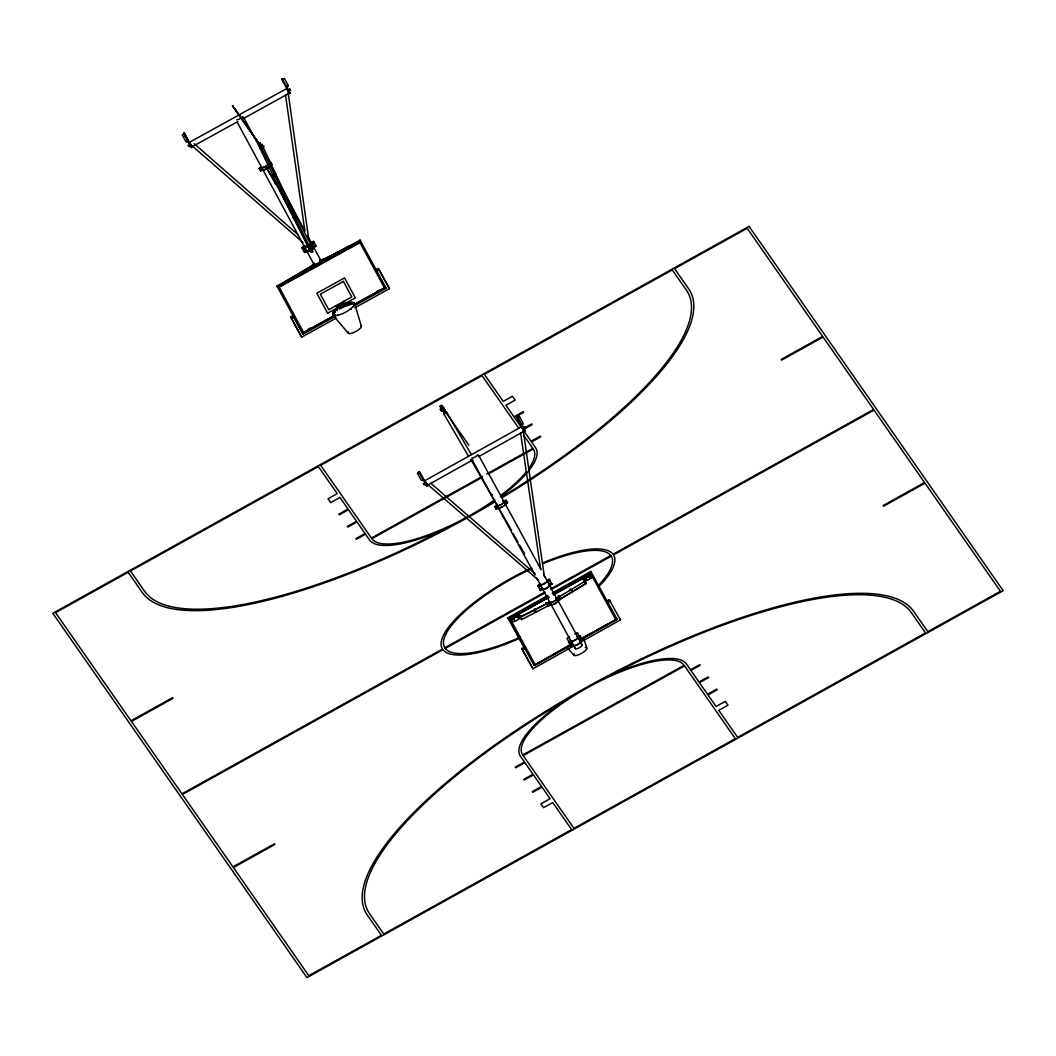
<?xml version="1.0" encoding="UTF-8"?>
<svg xmlns="http://www.w3.org/2000/svg" width="1056" height="1056" viewBox="0 0 1056 1056"><rect width="100%" height="100%" fill="white"/><g stroke="black" fill="none" stroke-linecap="round" stroke-linejoin="round"><path stroke-width="1.5" d="M333.34 312.233C335.267 313.883 332.614 317.302 332.772 313.513L336.428 309.038L337.326 310.702M442.847 409.372L443.401 411.074L442.147 408.804L442.662 409.741M261.888 147.035L262.469 148.038L261.756 148.606L259.921 145.345L261.756 148.606L260.528 146.428M308.009 246.074C313.157 251.143 312.55 255.512 309.461 248.345M260.687 145.306L260.66 146.124M261.584 146.348C258.812 143.207 264.409 148.619 261.492 148.817L259.71 144.857L261.347 146.428M311.546 250.219C313.117 251.856 311.467 252.476 310.715 250.668M442.358 407.893L442.358 407.22L443.48 409.292M442.53 407.603L441.527 407.669L445.051 413.516L442.768 409.358L443.401 410.612M443.243 410.784L442.781 409.411M337.59 315.242L337.458 315.163M471.055 459.809L496.703 504.451M522.773 424.684L521.862 425.093L523.195 423.377L519.354 416.381L517.625 417.344L525.188 431.059L523.433 429.515L524.106 429.172L525.188 431.059M286.902 87.212L288.182 85.417L284.434 78.487L282.652 79.372M442.543 408.078L444.55 412.46M344.375 303.191L343.609 302.108L337.55 305.461L339.662 308.999L342.316 307.402L341.418 305.738L336.244 309.038L333.049 312.325L333.142 315.48M335.465 315.572L335.32 315.48M310.768 249.48L311.665 250.892M311.348 251.064L309.58 248.53M333.907 315.44L333.749 315.361M275.26 182.186L276.078 183.533L275.075 182.622M275.418 183.005L275.695 183.48M275.51 183.229L274.996 182.292L281.45 191.44M275.59 182.939L275.431 182.635M275.722 183.665L266.125 167.165M496.861 507.052L496.571 507.976L496.201 507.316M496.874 507.184L496.307 507.5M496.518 507.896L496.954 507.276M505.349 501.244L506.035 502.313M506.246 502.445L505.349 502.564L505.098 501.283M505.402 502.643L505.982 501.93L505.151 501.864M539.088 585.803L539.471 585.328M539.854 585.79C539.642 587.096 540.065 586.582 538.864 585.407L539.022 585.631M539.563 585.974L539.616 586.555M513.982 619.291L514.496 620.202L514.364 619.238M541.055 589.222L541.702 588.852L540.791 589.261M517.453 617.628L518.351 617.509M547.985 580.285L549.028 580.747L548.236 580.853M548.42 581.09L548.143 580.1M548.869 580.747L548.684 581.592M549.344 581.328L548.975 580.668M550.11 583.48L550.572 583.651M550.585 583.902L549.965 583.73M548.684 603.557L549.582 603.438M549.067 604.098L549.212 604.138M549.094 604.468L550.044 604.428L549.556 603.821M557.806 598.264L558.545 599.412L557.819 598.462M558.241 599.069L558.848 598.726L558.492 599.333M558.281 598.95L558.558 599.65L559.073 598.871M586.582 579.665L585.644 579.414L586.595 579.374M589.723 578.015L590.251 577.223L589.38 577.711M569.884 642.127L571.006 642.51L570.108 641.995L570.095 642.906M570.108 642.629L570.808 642.497M569.712 642.365L570.755 643.078L570.293 641.665M570.438 643.21L570.953 642.418M571.626 645.388L572.326 645.269M572.497 645.559L571.6 645.665L572.233 645.044M579.203 636.478L579.929 638.035L579.48 636.636M580.721 640.556C582.278 639.052 580.391 641.89 581.249 640.002M261.004 169.29L261.532 169.792M270.93 164.617L270.244 163.904M303.164 248.12L303.758 247.658M303.283 247.804L304.036 248.952L303.323 247.394M303.97 247.566L303.494 248.279L304.273 248.49M303.956 247.936L304.168 248.332M304.379 248.45L303.112 248.041L303.864 248.714M305.369 251.486L304.577 250.457L305.527 250.417M305.237 250.193L305.778 251.698L304.801 250.813M312.536 243.197L313.262 242.893M305.316 251.645L305.831 250.866M312.972 243.817L312.589 243.276M313.342 243.764L312.457 242.312L313.21 243.553M312.985 243.725L313.553 243.408C312.325 241.006 313.144 245.546 313.5 243.025L312.655 242.629M314.147 245.995L315.084 246.246M314.714 246.325L314.596 245.652M314.794 245.797L314.833 246.536L314.213 246.127M313.764 265.676L312.893 266.152L313.949 266.363M313.183 265.637L313.21 266.587M313.223 266.31L314.16 266.561L313.777 265.888M313.949 266.442L313.408 265.94M313.856 266.772L314.068 266.112M322.7 261.835L322.225 260.845M322.357 261.532L322.991 260.911M321.948 260.634L322.634 261.017M261.294 147.286L261.888 148.46M310.174 249.005C309.25 249.876 313.289 250.074 310.807 250.76M260.858 145.002L259.921 145.345L260.528 146.124L260.238 145.477M310.966 249.256L312.391 251.671M493.588 501.626L491.172 503.263L493.535 501.864M544.474 577.038L523.261 430.954M308.708 239.171L288.196 92.968M338.633 307.296L347.041 303.072L347.939 304.735M557.806 600.521L586.12 583.546L584.918 581.328L559.733 596.442L558.32 595.571L560.366 598.976M286.163 281.239L314.345 264.594A3.947 1.162 -28.4 0 0 318.226 263.406A3.947 1.162 -28.4 0 0 320.971 260.858L350.447 245.599M285.78 281.345L310.979 266.27L311.876 267.551M418.77 471.742L420.248 472.705L418.77 471.742L426.756 486.064L427.046 485.153L419.351 471.425M516.635 417.067L518.113 418.031L516.635 417.067L522.812 428.248M417.529 473.392L419.192 472.349L417.529 473.392L421.304 480.308L423.482 480.163L422.611 480.652M517.691 417.424L519.42 416.46M426.056 482.79L424.842 480.665L521.624 426.716L524.119 431.231L478.606 456.667M425.568 484.189L427.324 485.734M524.608 431.389L524.898 430.478M426.664 484.07L427.416 485.272L472.916 459.835M497.006 505.798A4.264 1.254 -28.6 0 0 501.072 504.636A4.264 1.254 -28.6 0 0 504.227 501.851L505.428 504.055A4.264 1.254 -28.6 0 1 502.286 506.854A4.264 1.254 -28.6 0 1 498.208 508.015L496.069 509.203L494.551 506.537L496.98 505.283A3.947 1.162 -28.6 0 1 497.495 504.28M494.868 506.999L497.27 505.626A3.947 1.162 -28.6 0 0 501.032 504.557A3.947 1.162 -28.6 0 0 503.95 501.97L506.312 500.465M505.111 503.514L507.329 502.392L504.94 503.725M505.428 503.963L507.58 502.762L505.151 504.187A3.947 1.162 -28.6 0 1 502.234 506.774A3.947 1.162 -28.6 0 1 498.472 507.844L496.069 509.203M547.417 580.84L547.43 580.932A4.264 1.254 -28.6 0 1 544.276 583.73A4.264 1.254 -28.6 0 1 540.21 584.892L537.992 585.988L540.461 584.72A3.947 1.162 -28.6 0 0 544.223 583.651A3.947 1.162 -28.6 0 0 547.14 581.064L549.569 579.638L547.417 580.84L549.846 585.367A4.264 1.254 -28.6 0 1 546.691 588.152A4.264 1.254 -28.6 0 1 542.626 589.314L540.487 590.515L537.742 585.631L539.88 584.43A4.264 1.254 -28.6 0 1 540.038 583.968M546.757 580.51L549.318 579.269L547.008 580.338M549.529 584.813L551.734 583.704L549.344 585.024M542.599 588.799L540.157 590.053M547.734 581.988L549.556 585.486A3.947 1.162 -28.6 0 1 546.638 588.073A3.947 1.162 -28.6 0 1 542.876 589.142L540.487 590.515M549.542 585.314L551.984 584.06L549.833 585.262M524.251 647.632L507.949 617.76L547.958 595.399M552.248 593.01L590.832 571.454L591.347 572.167L552.75 593.736M507.949 617.76L508.451 618.486L547.034 596.93M549.028 597.194L509.982 618.631M590.766 573.883L553.344 594.779L590.792 573.923L615.806 619.714L581.236 638.972M549.054 597.247L510.206 618.948L535.22 664.739L570.966 644.318M511.579 619.621L519.354 615.278L521.849 619.344L519.116 615.529C506.92 618.895 511.672 626.168 520.555 617.496M560.366 597.828L560.934 598.66L585.737 583.651L583.242 579.559L591.004 575.216L583.625 579.48L586.12 583.546M559.152 595.61L560.987 598.739M584.456 581.764L592.284 577.54L591.004 575.216M535.907 611.002L536.131 611.992L534.917 609.787L549.556 602.131A4.264 1.254 -28.6 0 1 549.701 601.669M559.152 596.759L556.67 598.039A4.264 1.254 -28.6 0 0 556.103 598.013M520.41 617.377L549.82 601.973M559.786 596.521L556.42 598.211A3.947 1.162 -28.6 0 0 555.892 598.184M550.044 602.356L547.668 603.689L549.872 602.593A4.264 1.254 -28.6 0 0 553.938 601.432A4.264 1.254 -28.6 0 0 557.093 598.633L559.231 597.34L556.802 598.765A3.947 1.162 -28.6 0 1 553.898 601.339A3.947 1.162 -28.6 0 1 550.123 602.422L551.338 604.626A3.947 1.162 -28.6 0 0 555.1 603.557A3.947 1.162 -28.6 0 0 558.017 600.97L549.78 585.565M551.06 604.283L521.624 619.582L519.116 615.529M551.258 604.573L548.935 605.999L547.47 603.398M558.004 600.798L560.446 599.544L558.98 596.97M521.73 648.595L524.027 647.302L524.99 648.674L522.68 649.968L521.73 648.595L532.95 668.765L574.556 645.52M609.233 599.702L606.923 600.996L607.873 602.356L610.183 601.075L609.233 599.702L620.453 619.885L580.285 642.325M581.038 638.695L616.968 619.08M534.059 665.386L571.164 644.596M571.454 644.965L534.296 665.716L508.451 618.486M581.46 639.368L617.192 619.41L590.832 571.454M571.019 641.296A4.264 1.254 -28.6 0 0 575.071 640.147A4.264 1.254 -28.6 0 0 578.239 637.349L580.655 641.771A4.264 1.254 -28.6 0 1 577.5 644.569A3.947 1.162 -28.6 0 1 573.685 645.559L571.217 646.813L568.55 642.035L570.992 640.781M580.325 635.963L577.949 637.481A3.947 1.162 -28.6 0 1 575.032 640.055A3.947 1.162 -28.6 0 1 571.27 641.124L568.88 642.497M580.166 641.441L582.49 640.028M536.58 577.883L573.434 645.731A4.264 1.254 -28.6 0 0 577.5 644.569A3.947 1.162 -28.6 0 0 580.364 641.903L582.793 640.477L580.127 635.686L577.579 636.926A3.947 1.162 -28.6 0 0 577.051 636.9M311.045 266.35L312.193 266.851L311.612 266.033M523.855 428.327L531.762 423.931L532.211 424.578L522.984 429.7L531.076 441.289L540.289 436.154L540.738 436.801L531.524 441.923L535.564 447.718A95 28.09 -28.5 0 1 500.359 496.795M482.368 476.388L371.422 538.045L320.681 465.313L482.064 375.632L518.707 428.155M486.697 473.986L532.805 448.364L523.406 434.887M481.378 477.827L371.87 538.692A92.374 27.311 -28.5 0 0 467.016 517.07M488.585 473.827L533.254 448.998A92.374 27.311 -28.5 0 1 529.122 468.046M544.936 592.112L444.774 647.777L444.154 646.549A95 28.09 -28.5 0 1 527.67 570.57M550.664 588.931L610.777 555.535M445.223 648.424L545.384 592.759M551.113 589.578L611.226 556.182L611.846 557.396A95 28.09 -28.5 0 1 599.57 584.219M569.989 643.922L566.98 638.392L569.633 637.032M574.768 634.062L577.368 632.623L579.678 636.86M522.746 754.948L684.13 665.267A92.374 27.311 -28.5 0 0 587.717 687.575A92.374 27.311 -28.5 0 0 522.733 754.961M185.737 137.359L184.127 132.99L192.047 147.338L190.898 146.863L187.255 140.171M281.648 79.081L283.127 80.045L281.648 79.081L289.568 93.443L289.859 92.532L282.229 78.764M188.166 141.676L186.041 141.887L182.239 134.864L184.021 133.993L191.466 147.668M185.024 134.27L183.546 133.307M189.869 142.903L189.578 142.256L286.532 88.664L287.932 91.027M190.291 145.781L192.047 147.338M288.341 91.318L290.149 93.113M191.057 145.121L192.047 146.784L237.745 121.651M243.448 118.51L289.08 93.284L287.839 90.988M261.743 149.305L258.377 143.669L260.225 145.424M259.67 142.956L263.327 148.434L259.67 142.956L261.096 145.583M259.301 146.005L259.908 146.428M261.611 145.042L261.743 145.319M260.225 145.781L260.74 144.883L261.056 145.939M261.307 145.226C264.211 144.065 260 144.58 261.611 145.754M260.924 145.649L259.736 146.797M261.373 145.464L262.456 144.58M259.736 146.758L259.578 145.847M261.545 145.622L262.376 144.461M260.146 147.312L260.99 148.658L260.555 147.338L260.99 147.946M263.142 147.418L262.165 145.86M260 147.061L263.168 145.636L260.449 147.853M262.02 146.282L263.38 146.018M260.33 147.642L263.287 145.847M260.542 147.853L263.921 146.824L260.872 148.447M260.119 147.233L260.687 148.117L263.71 146.428L260.977 148.619M269.24 166.927A3.947 1.162 -28.4 0 1 263.168 169.752L260.66 171.072L259.156 168.406L261.307 167.218M259.208 168.485L261.584 166.993M268.699 164.116A4.264 1.254 -28.4 0 1 265.412 166.676A4.264 1.254 -28.4 0 1 261.716 167.706L259.459 168.854L261.967 167.534A3.947 1.162 -28.4 0 0 265.386 166.584A3.947 1.162 -28.4 0 0 268.435 164.221M262.799 169.382L260.41 170.702M274.652 182.833L276.17 181.988L274.745 182.992M275.035 183.533L276.672 182.926L275.18 183.454M275.048 183.572L276.619 182.846M282.836 193.076L285.133 197.459L282.836 193.076L283.958 194.37M285.793 199.531L284.341 195.373L286.07 199.373L284.948 198.066M310.82 242.444A4.264 1.254 -28.4 0 1 311.335 242.497L313.487 241.322L316.206 246.22L313.764 247.447A3.947 1.162 -28.4 0 1 311.045 250.087A3.947 1.162 -28.4 0 1 307.164 251.288L304.603 252.516L301.95 247.711L304.102 246.418A4.264 1.254 -28.4 0 1 304.801 245.401M313.553 241.415L311.084 242.669M304.418 246.972L302.214 248.081L304.775 246.853A3.947 1.162 -28.4 0 0 308.656 245.652A4.264 1.254 -28.4 0 1 304.524 247.025L306.913 251.46A4.264 1.254 -28.4 0 0 311.111 250.166A4.264 1.254 -28.4 0 0 314.068 247.421M309.646 245.15A4.264 1.254 -28.4 0 0 311.678 242.986L313.804 241.784L311.362 243.012A3.947 1.162 -28.4 0 1 310.266 244.57M307.718 246.233L309.131 247.685M309.065 248.318C308.312 251.196 316.206 243.368 309.157 248.437M311.19 247.764L310.015 247.619L310.847 249.295L310.055 247.962M311.876 246.946L309.157 249.163M309.025 248.952L311.797 246.827M311.203 249.533C309.21 247.645 312.22 250.655 309.923 248.833M311.414 249.955L312.827 251.407L310.213 247.738M311.23 252.278L309.751 248.754L310.649 249.955M312.536 251.566L310.424 246.972L310.702 248.16M311.586 265.544L313.962 264.04A3.947 1.162 -28.4 0 1 314.173 263.617M276.936 286.031L360.03 240.095L360.532 240.821L277.438 286.757L276.936 286.031L302.821 333.788L303.97 333.142L279.193 287.219L359.977 242.563L346.711 249.348M278.903 286.823L284.684 283.628M287.562 282.031L343.834 250.932M336.204 318.08L301.699 337.154L290.558 316.932L292.868 315.652L303.046 334.118L334.567 316.694M379.236 269.821L378.272 268.448L375.976 269.729L376.926 271.088L379.236 269.821L389.413 288.671L354.895 307.745M290.558 316.932L291.522 318.305L293.819 317.024M335.861 305.765L337.484 307.006L335.861 305.765L337.234 308.299M338.316 306.544L345.127 302.795L344.071 301.224L344.546 303.112M336.706 306.966L337.313 306.794M327.611 313.21L337.313 307.85M345.616 303.257L355.318 297.898L344.533 277.926L316.826 293.225L327.611 313.196M340.718 308.101L343.147 306.755M352.664 303.653L351.542 302.174L354.697 303.6M334.026 314.371L333.049 312.325M332.944 315.163L348.295 333.194M354.552 303.23L361.271 326.027M353.839 303.706L354.116 303.534M307.824 329.578L310.688 327.994M376.596 291.562L379.46 289.978M304.946 331.663L335.24 314.926M353.998 304.55L384.292 287.813L384.767 288.486L385.915 287.852M303.692 332.746L335.438 315.203M354.473 304.075L354.182 304.669L384.49 288.09M354.631 305.606L386.153 288.182L360.03 240.095M440.128 406.27L443.784 411.748L440.128 406.27L441.791 408.566M443.032 408.474L444.061 410.362L441.712 405.385L445.078 411.022L441.712 405.385M442.2 407.537L442.042 408.065M440.273 409.16L440.273 409.187C444.563 403.854 445.896 413.965 441.434 405.544M440.365 409.358L443.322 407.563M442.121 408.619L440.471 409.517L441.408 408.553M441.197 408.83L442.042 409.49M443.758 408.21L442.913 407.51L443.639 408.672M442.16 409.754L440.827 410.005L443.876 408.382M441.118 410.533L443.903 408.474L442.794 408.012M441.038 410.401L444.193 408.976M442.913 409.596L443.533 409.147M442.596 410.982L442.596 410.269M444.457 409.926C447.322 408.21 436.709 414.269 444.589 409.438M441.632 411.233L444.193 409.424M441.751 411.457L444.906 410.032M547.496 603.293L548.698 605.51L547.813 605.986L545.728 602.514L548.394 605.669M520.555 617.179L521.73 619.199L520.291 616.612L534.336 610.091L534.692 608.797L534.917 609.787M342.316 307.402L352.44 303.838M443.269 409.16L443.718 410.23M538.626 580.312L427.522 484.334M302.834 242.418L192.218 145.9M311.692 250.562L311.586 251.869M492.4 494.723C490.697 494.393 490.842 494.67 492.505 494.908M262.469 148.038L261.677 147.061M549.727 603.847L549.358 604.441M549.437 604.771L550.018 604.072M579.203 637.784L579.929 638.035M570.346 641.744L570.214 642.589L569.923 641.705M570.055 641.929L570.834 642.748M570.662 642.932L569.91 642.365M312.893 242.352L313.421 243.844M314.767 245.665L315.071 246.418M322.846 261.32L322.186 260.344M354.328 304.722L354.486 303.89M259.816 144.896L232.452 105.613L259.974 144.672M261.848 147.365L261.505 146.256M352.651 306.926L352.651 306.768M353.905 305.369L353.918 305.21M503.91 501.31L503.804 501.257A4.264 1.254 -28.6 0 0 503.237 501.23M261.611 167.653L262.904 169.924A4.264 1.254 -28.4 0 0 269.478 166.874M314.002 264.713L314.094 264.766A4.264 1.254 -28.4 0 0 318.292 263.472A4.264 1.254 -28.4 0 0 321.248 260.726L322.436 262.931M577.922 636.808L577.83 636.755A4.264 1.254 -28.6 0 0 577.262 636.728M354.262 302.689L349.444 302.491L350.341 304.154M571.85 591.004L572.669 591.558L571.454 589.354L570.082 589.129L572.101 591.901M299.838 273.055L300.656 273.61L299.284 273.385M320.654 260.423L323.057 259.063M548.724 581.434L548.024 580.853M572.062 645.018L572.55 645.638L571.811 644.662M260.819 169.541L261.149 169.607M314.12 246.286L314.912 246.616M322.938 260.832L323.017 261.056M305.897 250.945L305.197 250.351L305.936 251.5M430.756 483.226L535.168 573.87M194.225 143.722L298.175 234.868M311.52 251.698L311.705 250.826L312.193 251.698M610.738 555.548L609.814 554.492A95 28.09 -28.5 0 0 543.523 563.455M445.262 648.397L446.186 649.466A95 28.09 -28.5 0 0 520.37 637.098M567.758 647.948L573.804 655.222M289.001 93.192L288.169 91.608M189.578 142.256L192.126 146.876M190.159 143.999L190.819 145.226M191.255 145.292L190.885 144.58M524.74 426.928L525.545 428.366L524.779 427.02M522.43 428.208L522.878 428.947M424.842 480.665L427.416 485.272M425.436 482.407L426.241 483.82M423.43 483.529L424.222 484.968L423.456 483.622M312.259 250.972L310.649 247.408M293.33 217.734L293.528 218.183M911.381 612.678L925.518 632.94L737.629 737.365L718.766 710.332L727.98 705.21L725.287 701.342L716.074 706.464L707.982 694.888L717.209 689.753L716.76 689.119L707.533 694.241L699.455 682.651L708.682 677.53L708.233 676.883L699.006 682.004L690.928 670.428L700.141 665.293L699.692 664.66L690.479 669.781L686.44 663.986A95 28.09 -28.5 0 0 613.708 673.82L611.002 675.035L613.444 673.754A310.068 91.687 -28.5 0 1 911.394 612.665M288.182 85.417L287.76 86.737M289.001 92.638L289.568 93.443M521.638 427.772L514.457 417.476L523.684 412.342L523.235 411.708L514.008 416.83L505.93 405.24L515.143 400.118L512.45 396.251L503.224 401.372L484.374 374.352L672.263 269.927L686.413 290.202A310.068 91.687 -28.5 0 1 501.811 496.914M389.413 288.671L378.272 268.448M619.502 618.512L620.453 619.885M583.625 579.48L584.918 581.328M232.452 105.613L259.71 144.685M441.527 406.402L468.93 445.223M270.745 162.109L272.144 164.604M505.468 502.234L505.045 502.115M315.876 245.758L313.566 247.17A3.947 1.162 -28.4 0 0 312.985 247.051M261.4 168.841L261.769 169.501M312.84 242.497L313.579 243.646M325.063 260.33L324.192 259.076L335.9 253.123L336.125 254.113L336.494 252.82L350.222 245.837L350.856 247.025M312.22 242.603L313.17 243.87M547.998 580.483L548.737 581.671L548.46 580.972M323.611 259.393L324.482 260.647M495.752 508.741L498.168 507.395M578.965 636.504L579.638 637.19M303.679 247.909L304.273 248.926M305.923 251.302L305.474 250.338L305.606 251.46L305.092 251.024M304.814 250.166L305.778 251.698M540.844 589.34L541.504 589.512M304.577 250.457L305.527 251.724M301.95 247.711L304.379 246.299A3.947 1.162 -28.4 0 1 304.59 245.863M537.742 585.631L540.157 584.272M304.352 252.146L306.781 250.734M549.094 603.161L550.044 604.428M312.8 265.703L313.87 266.112M571.864 645.242L572.312 645.929M426.188 485.258L426.756 486.064M303.494 332.468L303.97 333.142M144.619 591.281L130.482 571.006L318.371 466.594L337.234 493.627L328.02 498.749L330.713 502.616L339.926 497.482L348.018 509.071L338.791 514.193L339.24 514.84L348.467 509.718L356.545 521.308L347.318 526.429L347.767 527.076L356.994 521.941L365.072 533.531L355.859 538.652L356.308 539.299L365.521 534.178L369.56 539.972A95 28.09 -28.5 0 0 442.292 530.138L444.998 528.924L442.556 530.204A310.068 91.687 -28.5 0 1 144.606 591.281M583.242 579.559L585.75 583.651L584.536 581.434M442.358 409.636L443.784 411.748M260.291 144.54L259.552 144.632L260.396 146.309M258.377 143.669L260.066 146.19M260.608 147.035L262.02 149.147M524.08 429.145L517.216 416.737M522.799 428.155L523.288 429.119M287.839 90.314L289.582 92.308M345.193 303.059L345.22 303.27M337.009 307.85L336.838 307.349M442.226 407.365L442.622 408.078M441.725 407.642L441.857 407.814M266.693 168.432L275.893 183.638L307.877 244.583M311.428 248.978L310.583 247.289L310.834 247.909M310.411 250.246L310.675 250.721M309.276 248.728L308.999 248.213M441.487 408.672L442.332 410.045M441.883 409.926L441.606 409.411M260.146 146.177L260.146 146.177A1.65 1.426 -25.3 0 0 260.41 148.54A1.65 1.426 -25.3 0 0 262.838 147.536L262.865 147.616M523.38 430.043L524.119 431.231M350.75 246.655L350.368 246.035L350.684 246.708M425.093 483.094L425.66 484.15M288.829 90.842L288.526 90.301M446.477 411.946L471.28 454.41M443.612 413.556L468.402 456.034M310.622 247.645L311.269 248.754M426.149 483.859L426.769 484.928M285.41 197.3L284.605 195.796L285.094 196.68M308.84 247.843L310.952 251.698M283.972 195.98L284.513 197.023L284.024 196.139M285.226 197.908L286.07 199.373M261.901 146.322L259.961 142.798M445.078 412.236L444.022 410.269M498.274 507.223L511.619 530.587M513.124 533.663L517.981 542.216M519.592 545.068L524.449 553.608M188.588 145.86C187.374 143.801 189.763 147.959 188.509 145.82M336.917 307.428L337.128 308.022M426.162 482.975L426.532 483.661M585.011 582.292L585.618 583.493L584.324 581.222M517.532 418.348L524.33 430.795M507.58 502.762L506.062 500.108L503.554 501.428A3.947 1.162 -28.6 0 0 503.026 501.402M549.252 579.19L551.984 584.06M557.08 598.541L558.294 600.851A4.264 1.254 -28.6 0 1 555.152 603.636A4.264 1.254 -28.6 0 1 551.074 604.798M478.724 455.466L503.989 501.719M505.573 504.61L541.094 569.659M543.47 574.002L547.417 581.222M558.466 601.458L580.351 641.718M580.576 641.942L582.16 644.833M540.382 584.654L542.797 589.076M571.19 641.071L573.606 645.493M471.834 459.347L534.996 574.992M573.685 645.823L575.269 648.714M534.336 610.091L535.537 612.295M519.354 615.278L521.624 619.582M522.68 649.968L532.95 668.765M440.418 406.111L443.256 411.418M258.667 143.51L261.492 148.817M522.39 428.287L521.572 426.69M359.7 242.167L384.767 288.486M353.971 302.861L354.394 303.758M350.513 303.983L349.615 302.32L346.949 303.217L347.846 304.88M344.071 301.224L345.444 303.758M311.665 242.959L314.054 247.394M243.553 117.282L259.987 147.721M280.328 185.407L304.577 230.34M307.705 236.135L321.011 260.779M344.23 304.207L345.101 305.989M237.428 122.588L314.886 266.086M334.58 310.702L335.478 312.365M291.522 318.305L301.699 337.154M184.127 132.99L189.367 142.692M284.315 195.98L284.803 196.838M261.888 145.57L261.452 144.764M261.888 146.018L262.852 147.576A1.65 1.426 -25.3 0 0 261.413 145.754M262.205 147.114L262.495 146.942M309.408 247.487L310.926 250.391M261.835 146.784L262.39 148.183M296.129 215.701L311.098 245.52M282.269 195.096L293.383 217.219L295.984 215.767L275.418 173.606M293.251 217.298L308.22 247.117M283.127 192.918L285.133 197.459M262.02 148.896L311.797 251.737M262.746 146.428L275.55 173.527M259.868 148.025L282.308 195.149M583.889 638.946L586.753 647.988M520.568 432.907L540.619 569.039M285.503 94.908L304.88 231.145M579.269 637.864L578.899 637.349M313.685 264.277L313.685 264.172A4.264 1.254 -28.4 0 1 314.371 263.155M529.003 569.936A95 28.09 -28.5 0 1 531.656 568.682M598.501 586.885A97.64 28.868 -28.5 0 0 614.183 556.156L613.496 554.915L874.038 410.124L924.554 482.526L883.067 505.586L883.516 506.233L925.003 483.173L1000.441 591.307L927.828 631.66L913.678 611.384A312.708 92.466 -28.5 0 0 587.268 686.941A312.708 92.466 -28.5 0 0 367.29 915.037L381.427 935.312L308.801 975.665L233.376 867.53L274.864 844.47L274.415 843.823L232.927 866.884L182.411 794.482L442.952 649.691L443.903 650.786A97.64 28.868 -28.5 0 0 520.159 638.075M527.67 569.699A97.64 28.868 -28.5 0 0 441.817 647.79L442.504 649.044L181.962 793.835L131.446 721.42L172.933 698.359L172.484 697.726L130.997 720.786L55.559 612.652L128.172 572.286L142.322 592.561A312.708 92.466 -28.5 0 0 467.293 517.81M529.03 569.039A97.64 28.868 -28.5 0 1 531.762 567.758M543.959 562.386A97.64 28.868 -28.5 0 1 612.097 553.172L613.048 554.268L873.589 409.477L823.073 337.062L781.585 360.122L781.136 359.489L822.624 336.415L747.199 228.294L674.573 268.646L688.71 288.922A312.708 92.466 -28.5 0 1 502.55 497.389M494.208 502.392A312.708 92.466 -28.5 0 1 468.732 517.018M526.35 471.742A92.374 27.311 -28.5 0 1 501.151 495.132M494.683 499.858A92.374 27.311 -28.5 0 1 468.283 516.371M444.972 413.582A1.65 0.713 -30.3 0 1 443.612 413.213A1.65 0.713 -30.3 0 1 445.606 411.761A1.65 0.713 -30.3 0 1 446.279 412.632M471.227 460.495A1.65 0.713 -30.3 0 1 470.923 459.848M585.248 647.566A7.418 2.191 -28.6 0 1 581.539 653.413A7.418 2.191 -28.6 0 1 574.042 653.822M477.84 454.753A3.96 1.175 -28.6 0 1 471.874 458.119M581.328 644.622A3.96 1.175 -28.6 0 1 579.44 647.711A3.96 1.175 -28.6 0 1 575.375 647.988M496.676 505.322A4.264 1.254 -28.6 0 1 497.257 504.332M570.689 640.82A4.264 1.254 -28.6 0 1 570.847 640.372M274.916 173.131A1.492 1.294 -25.3 0 1 275.246 175.032A1.492 1.294 -25.3 0 1 273.095 175.375A1.492 1.294 -25.3 0 1 273.148 173.422M295.231 215.094A1.65 1.373 -26.7 0 1 296.142 216.902A1.65 1.373 -26.7 0 1 293.898 217.84A1.65 1.373 -26.7 0 1 293.383 215.873M309.791 244.886A1.65 1.373 -26.7 0 1 311.164 246.589A1.65 1.373 -26.7 0 1 308.761 247.606A1.65 1.373 -26.7 0 1 308.629 245.375M360.73 325.67A7.418 2.191 -28.4 0 1 355.186 331.874A7.418 2.191 -28.4 0 1 348.533 331.808M313.21 246.88A4.264 1.254 -28.4 0 1 313.738 246.946M319.678 260.278A4.264 1.254 -28.4 0 1 320.918 260.251M242.669 116.556A3.96 1.175 -28.4 0 1 236.689 119.896M340.124 314.411L340.124 314.411M350.513 308.576L350.948 309.131L350.513 308.576M261.439 146.005L260.608 146.467L261.439 146.005M564.828 700.696L562.412 702.319A95 28.09 -28.5 0 0 520.436 756.228L524.476 762.023L515.262 767.158L515.711 767.791L524.924 762.67L533.016 774.259L523.789 779.381L524.238 780.028L533.465 774.893L541.543 786.482L532.316 791.604L532.765 792.251L541.992 787.129L550.07 798.719L540.857 803.84L543.55 807.695L552.776 802.573L571.626 829.607L383.737 934.032L369.587 913.757A310.068 91.687 -28.5 0 1 562.465 702.082L564.828 700.696M749.047 226.367L52.8 613.285L306.953 977.592L1003.2 590.674L749.047 226.367M684.578 665.914L523.195 755.594L573.936 828.326L735.319 738.646L684.578 665.914M343.424 281.424L320.351 294.188L328.733 309.712L351.793 296.934L343.411 281.411M289.74 89.008L290.506 90.42L289.74 89.008M189.618 144.355L190.384 145.768L189.658 144.421M285.028 194.608A1.492 1.294 -25.3 0 0 283.708 193.103A1.492 1.241 -26.7 0 1 284.975 194.502A1.492 1.294 -25.3 0 1 283.021 195.703A1.492 1.241 -26.7 0 1 282.388 193.802A1.492 1.294 -25.3 0 0 283.021 195.703A1.492 1.241 -26.7 0 0 284.975 194.502M337.788 315.322A11.972 3.538 -28.4 0 0 354.394 304.326A11.972 3.538 -28.4 0 0 339.068 307.837A11.972 3.538 -28.4 0 0 337.788 315.322"/></g></svg>
